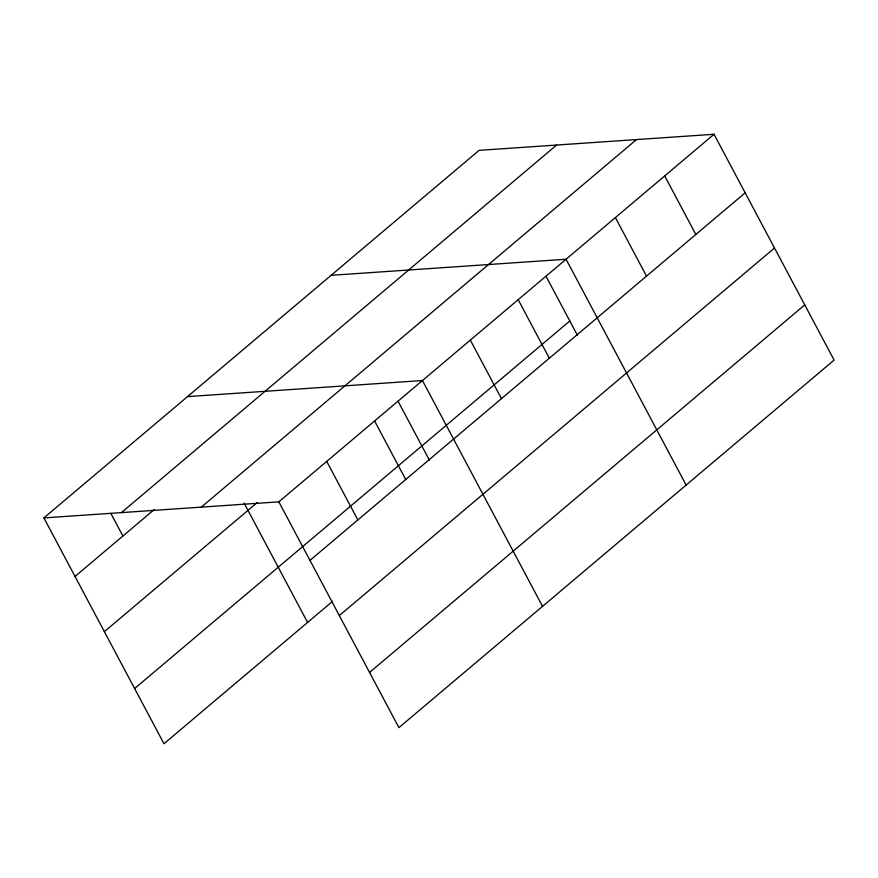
<?xml version="1.0" encoding="UTF-8"?>
<svg xmlns="http://www.w3.org/2000/svg" width="878" height="878" viewBox="0 0 878 878"><rect width="100%" height="100%" fill="white"/><g stroke="black" fill="none" stroke-linecap="round" stroke-linejoin="round"><path stroke-width="1.32" d="M43.9 517.91L479.081 150.347L714.023 134.268L834.1 360.09L398.919 727.653L278.842 501.832L43.9 517.91L163.977 743.732L332.553 601.342M121.427 512.598L556.619 145.046M75.025 576.451L154.122 509.657M201.314 507.133L636.495 139.58M104.383 631.655L257.353 502.446M278.842 501.832L714.023 134.268M134.619 688.528L569.8 320.975M309.978 560.373L745.159 192.82M339.325 615.577L774.506 248.013M369.561 672.449L804.753 304.896M331.116 275.319L566.069 259.24L686.135 485.062M187.508 396.615L422.45 380.536L542.527 606.358M664.701 175.929L695.837 234.47M615.39 217.579L646.515 276.131M545.995 276.197L577.461 335.374M518.196 299.672L549.321 358.213M470.323 340.104L501.459 398.645M398.03 401.169L429.496 460.346M374.588 420.968L405.713 479.509M326.715 461.4L357.84 519.941M244.161 503.16L307.585 622.436M110.826 513.323L122.898 536.019"/></g></svg>
